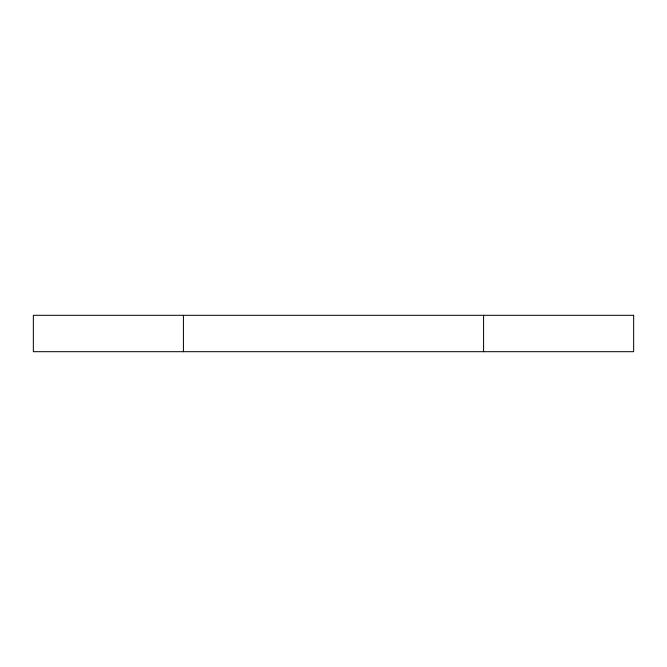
<?xml version="1.0" encoding="UTF-8"?>
<svg xmlns="http://www.w3.org/2000/svg" width="667" height="667" viewBox="0 0 667 667"><rect width="100%" height="100%" fill="white"/><g stroke="black" fill="none" stroke-linecap="round" stroke-linejoin="round"><path stroke-width="1" d="M483.575 315.308L483.575 351.692M183.425 315.308L183.425 351.692M633.65 315.308L33.35 315.308L33.35 351.692L633.65 351.692L633.65 315.308"/></g></svg>
